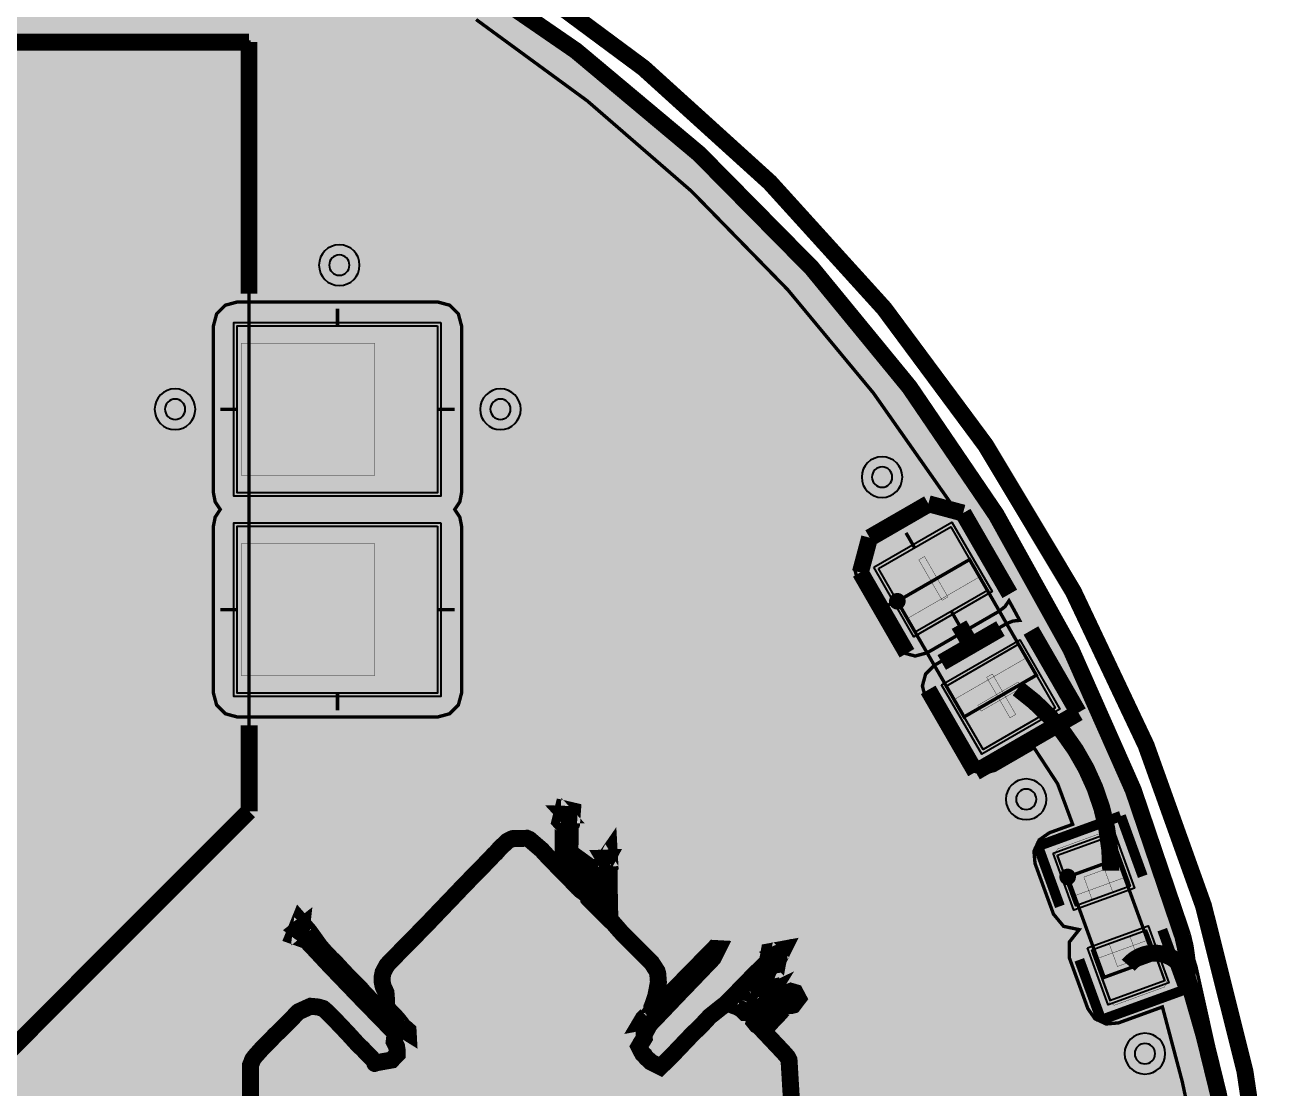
# Model space of a CAD drawing. Header units: millimetres. Extents: x -36.6 to 45.6, y -33 to 33.7.
# Drawn here: x 7.23 to 26.13, y 4.95 to 20.87 of the extents above; entities that cross this region are included whole.
import ezdxf

# ---------------------------------------------------------------- set-up
doc = ezdxf.new("R2010")
doc.units = ezdxf.units.MM
doc.header["$MEASUREMENT"] = 0
for name, color, linetype, true_color in [('Board-Outline-Layer', 7, 'Continuous', 0xff00ff), ('Bottom-Layer', 7, 'Continuous', 0x0000ff), ('Component-Marking-Layer', 7, 'Continuous', 0x66ffcc), ('Component-Shape-Layer', 7, 'Continuous', 0x00cccc), ('Document-Layer', 7, 'Continuous', 0xffffff), ('Hole-Layer', 7, 'Continuous', 0x222222), ('Multi-Layer', 7, 'Continuous', 0xc0c0c0), ('Pin-Soldering-Layer', 7, 'Continuous', 0xcc9999), ('Top-Layer', 7, 'Continuous', 0xff0000), ('Top-Paste-Mask-Layer', 7, 'Continuous', 0x808080), ('Top-Silkscreen-Layer', 7, 'Continuous', 0xffcc00), ('Top-Solder-Mask-Layer', 7, 'Continuous', 0x800080)]:
    doc.layers.add(name, color=color, linetype=linetype, true_color=true_color)

msp = doc.modelspace()

# ---------------------------------------------------------------- hatches: boundary and pattern name
at = {"layer": 'Bottom-Layer'}
msp.add_hatch(color=256, dxfattribs=at).paths.add_polyline_path([(-25.642, 0.127), (-25.544, 2.362), (-25.252, 4.58), (-24.768, 6.764), (-24.096, 8.897), (-23.239, 10.964), (-22.207, 12.948), (-21.005, 14.835), (-19.643, 16.609), (-18.132, 18.259), (-16.482, 19.77), (-14.708, 21.132), (-12.821, 22.334), (-10.837, 23.366), (-8.77, 24.223), (-6.637, 24.895), (-4.453, 25.379), (-2.235, 25.671), (0, 25.769), (2.235, 25.671), (4.453, 25.379), (6.637, 24.895), (8.77, 24.223), (10.837, 23.366), (12.821, 22.334), (14.708, 21.132), (16.482, 19.77), (18.132, 18.259), (19.643, 16.609), (21.005, 14.835), (22.207, 12.948), (23.239, 10.964), (24.096, 8.897), (24.768, 6.764), (25.252, 4.58), (25.544, 2.362), (25.642, 0.127), (25.544, -2.108), (25.252, -4.326), (24.768, -6.51), (24.096, -8.643), (23.239, -10.71), (22.207, -12.694), (21.005, -14.581), (19.643, -16.355), (18.132, -18.005), (16.482, -19.516), (14.708, -20.878), (12.821, -22.08), (10.837, -23.112), (8.77, -23.969), (6.637, -24.641), (4.453, -25.125), (2.235, -25.417), (0, -25.515), (-2.235, -25.417), (-4.453, -25.125), (-6.637, -24.641), (-8.77, -23.969), (-10.837, -23.112), (-12.821, -22.08), (-14.708, -20.878), (-16.482, -19.516), (-18.132, -18.005), (-19.643, -16.355), (-21.005, -14.581), (-22.207, -12.694), (-23.239, -10.71), (-24.096, -8.643), (-24.768, -6.51), (-25.252, -4.326), (-25.544, -2.108)])
at = {"layer": 'Component-Marking-Layer'}
for points in [[(20.235, 12.237, 1), (20.355, 12.237, 1)], [(20.235, 12.237, 1), (20.355, 12.237, 1)], [(22.786, 8.108, 1), (22.905, 8.108, 1)], [(22.786, 8.108, 1), (22.905, 8.108, 1)], [(12.408, 5.312, 1), (12.528, 5.312, 1)], [(12.408, 5.312, 1), (12.528, 5.312, 1)]]:
    msp.add_hatch(color=256, dxfattribs=at).paths.add_polyline_path(points)
at = {"layer": 'Document-Layer'}
for points in [[(20.616, 12.858), (20.702, 12.908), (21.052, 12.302), (20.966, 12.252)], [(20.616, 12.858), (20.702, 12.908), (21.052, 12.302), (20.966, 12.252)], [(21.632, 11.098), (21.718, 11.148), (22.068, 10.542), (21.982, 10.492)], [(21.632, 11.098), (21.718, 11.148), (22.068, 10.542), (21.982, 10.492)], [(21.55, 10.592), (21.5, 10.678), (22.106, 11.028), (22.156, 10.942)], [(21.55, 10.592), (21.5, 10.678), (22.106, 11.028), (22.156, 10.942)]]:
    msp.add_hatch(color=256, dxfattribs=at).paths.add_polyline_path(points)
at = {"layer": 'Pin-Soldering-Layer'}
for points in [[(10.468, 16.097), (12.468, 16.097), (12.468, 14.127), (10.468, 14.127)], [(10.468, 16.097), (12.468, 16.097), (12.468, 14.127), (10.468, 14.127)], [(10.468, 13.097), (12.468, 13.097), (12.468, 11.127), (10.468, 11.127)], [(10.468, 13.097), (12.468, 13.097), (12.468, 11.127), (10.468, 11.127)], [(21.377, 12.863), (21.527, 12.603), (20.445, 11.978), (20.295, 12.238)], [(21.377, 12.863), (21.527, 12.603), (20.445, 11.978), (20.295, 12.238)], [(22.227, 11.39), (22.377, 11.13), (21.295, 10.505), (21.145, 10.765)], [(22.227, 11.39), (22.377, 11.13), (21.295, 10.505), (21.145, 10.765)], [(22.846, 8.108), (23.597, 8.382), (23.7, 8.1), (22.948, 7.826)], [(22.846, 8.108), (23.597, 8.382), (23.7, 8.1), (22.948, 7.826)], [(23.393, 6.604), (24.145, 6.878), (24.042, 7.16), (23.29, 6.886)], [(23.393, 6.604), (24.145, 6.878), (24.042, 7.16), (23.29, 6.886)]]:
    msp.add_hatch(color=256, dxfattribs=at).paths.add_polyline_path(points)
at = {"layer": 'Top-Layer'}
for points in [[(2.839, -25.357), (0.948, -25.497), (-0.948, -25.497), (-2.839, -25.357), (-2.695, -25.225), (-2.642, -25.037), (-2.642, -24.337), (-2.69, -24.158), (-2.821, -24.027), (-3, -23.979), (-4.2, -23.979), (-4.379, -24.027), (-4.51, -24.158), (-4.558, -24.337), (-4.558, -25.037), (-4.556, -25.073), (-4.551, -25.108), (-6.679, -24.63), (-8.758, -23.973), (-10.775, -23.141), (-12.713, -22.142), (-14.559, -20.981), (-16.3, -19.667), (-17.923, -18.21), (-17.82, -18.206), (-17.718, -18.195), (-17.642, -18.285), (-17.49, -18.391), (-17.305, -18.407), (-17.137, -18.329), (-16.475, -17.774), (-16.369, -17.622), (-16.353, -17.437), (-16.431, -17.269), (-16.95, -16.651), (-17.155, -16.53), (-17.391, -16.565), (-17.316, -16.338), (-17.4, -16.115), (-17.918, -15.497), (-18.07, -15.391), (-18.255, -15.375), (-18.423, -15.453), (-18.434, -15.463), (-18.822, -15.111), (-19.127, -14.687), (-19.337, -14.208), (-19.071, -14.054), (-18.94, -13.923), (-18.892, -13.744), (-18.94, -13.565), (-19.49, -12.612), (-19.621, -12.481), (-19.8, -12.433), (-19.979, -12.481), (-21.061, -13.106), (-21.149, -13.177), (-21.21, -13.272), (-21.307, -13.118), (-21.402, -12.963), (-21.282, -12.961), (-21.169, -12.919), (-20.087, -12.294), (-19.956, -12.163), (-19.908, -11.984), (-19.956, -11.805), (-20.506, -10.852), (-20.637, -10.721), (-20.816, -10.673), (-20.995, -10.721), (-22.077, -11.346), (-22.164, -11.417), (-22.225, -11.51), (-23.179, -9.472), (-23.946, -7.357), (-24.52, -5.182), (-24.897, -2.964), (-25.074, -0.721), (-25.049, 1.529), (-24.822, 3.768), (-24.396, 5.977), (-24.323, 6.167), (-24.204, 6.332), (-24.185, 6.332), (-24.165, 6.333), (-23.734, 6.176), (-23.549, 6.16), (-23.381, 6.238), (-23.275, 6.39), (-22.999, 7.148), (-22.997, 7.386), (-23.145, 7.573), (-22.912, 7.622), (-22.76, 7.806), (-22.484, 8.564), (-22.468, 8.748), (-22.546, 8.916), (-22.698, 9.023), (-22.72, 9.031), (-22.484, 9.633), (-22.163, 10.194), (-21.757, 9.959), (-21.578, 9.911), (-21.399, 9.959), (-21.268, 10.09), (-20.718, 11.043), (-20.67, 11.222), (-20.718, 11.401), (-20.849, 11.532), (-21.931, 12.157), (-21.934, 12.159), (-21.937, 12.161), (-21.925, 12.183), (-21.913, 12.205), (-21.873, 12.277), (-21.833, 12.35), (-21.828, 12.347), (-21.823, 12.344), (-20.741, 11.719), (-20.562, 11.671), (-20.383, 11.719), (-20.252, 11.85), (-19.702, 12.803), (-19.654, 12.982), (-19.702, 13.161), (-19.833, 13.292), (-20.89, 13.903), (-19.572, 15.724), (-18.095, 17.421), (-16.472, 18.978), (-14.716, 20.383), (-12.841, 21.625), (-10.862, 22.694), (-8.795, 23.581), (-6.657, 24.279), (-4.465, 24.783), (-2.237, 25.088), (0.01, 25.192), (2.257, 25.094), (4.486, 24.796), (6.5, 24.346), (8.471, 23.733), (10.384, 22.959), (12.227, 22.029), (13.987, 20.951), (15.652, 19.732), (17.211, 18.38), (18.654, 16.903), (19.937, 15.356), (21.092, 13.711), (21.001, 13.698), (20.915, 13.663), (19.833, 13.038), (19.702, 12.907), (19.654, 12.728), (19.702, 12.549), (20.252, 11.596), (20.383, 11.465), (20.562, 11.417), (20.741, 11.465), (21.823, 12.09), (21.907, 12.157), (21.967, 12.245), (22.048, 12.098), (22.127, 11.951), (22.026, 11.941), (21.931, 11.903), (20.849, 11.278), (20.718, 11.147), (20.67, 10.968), (20.718, 10.789), (21.268, 9.836), (21.399, 9.705), (21.578, 9.657), (21.757, 9.705), (22.342, 10.043), (22.696, 9.502), (22.921, 8.896), (22.571, 8.769), (22.419, 8.662), (22.341, 8.494), (22.357, 8.31), (22.633, 7.552), (22.785, 7.368), (23.018, 7.319), (22.87, 7.132), (22.872, 6.894), (23.148, 6.136), (23.254, 5.984), (23.422, 5.906), (23.607, 5.922), (24.265, 6.161), (24.563, 5.038), (24.802, 3.901), (25.011, 2.094), (25.087, 0.276), (25.032, -1.542), (24.846, -3.352), (24.528, -5.143), (24.082, -6.906), (23.719, -7.937), (23.305, -8.949), (22.725, -10.23), (22.113, -11.497), (22.096, -11.484), (22.077, -11.473), (20.995, -10.848), (20.816, -10.8), (20.637, -10.848), (20.506, -10.979), (19.956, -11.932), (19.908, -12.111), (19.956, -12.29), (20.087, -12.421), (21.169, -13.046), (21.227, -13.073), (21.288, -13.089), (21.224, -13.203), (21.159, -13.316), (21.114, -13.27), (21.061, -13.233), (19.979, -12.608), (19.8, -12.56), (19.621, -12.608), (19.489, -12.739), (18.939, -13.692), (18.892, -13.871), (18.939, -14.05), (19.071, -14.181), (19.446, -14.397), (19.224, -14.752), (18.979, -15.092), (18.804, -14.945), (18.636, -14.867), (18.451, -14.883), (18.299, -14.989), (17.781, -15.607), (17.697, -15.83), (17.772, -16.057), (17.536, -16.022), (17.331, -16.143), (16.894, -16.664), (14.173, -17.292), (11.425, -17.79), (8.656, -18.158), (5.873, -18.394), (3.083, -18.498), (3.027, -18.379), (2.932, -18.288), (3.051, -18.159), (3.094, -17.988), (3.094, -17.188), (3.046, -17.009), (2.915, -16.878), (2.736, -16.83), (1.836, -16.83), (1.657, -16.878), (1.526, -17.009), (1.478, -17.188), (1.478, -17.988), (1.521, -18.159), (1.64, -18.288), (1.521, -18.417), (1.478, -18.588), (1.478, -19.388), (1.559, -19.615), (1.765, -19.739), (1.765, -20.218), (1.638, -20.349), (1.592, -20.525), (1.592, -22.049), (1.64, -22.228), (1.771, -22.359), (1.95, -22.407), (2.55, -22.407), (2.596, -22.404), (2.642, -22.395), (2.642, -22.737), (2.69, -22.916), (2.821, -23.047), (3, -23.095), (4.2, -23.095), (4.379, -23.047), (4.51, -22.916), (4.558, -22.737), (4.558, -22.037), (4.51, -21.858), (4.379, -21.727), (4.2, -21.679), (3, -21.679), (2.954, -21.682), (2.908, -21.691), (2.908, -20.525), (2.862, -20.349), (2.736, -20.219), (2.736, -19.746), (2.959, -19.668), (3.085, -19.468), (5.944, -19.361), (8.794, -19.119), (11.63, -18.74), (14.444, -18.226), (17.23, -17.579), (17.518, -17.821), (17.686, -17.899), (17.871, -17.883), (18.023, -17.777), (18.36, -17.375), (18.625, -17.308), (18.884, -17.22), (17.415, -18.694), (15.832, -20.044), (14.144, -21.261), (12.363, -22.338), (10.501, -23.266), (8.57, -24.04), (6.582, -24.656), (4.551, -25.108), (4.556, -25.073), (4.558, -25.037), (4.558, -24.337), (4.51, -24.158), (4.379, -24.027), (4.2, -23.979), (3, -23.979), (2.821, -24.027), (2.69, -24.158), (2.642, -24.337), (2.642, -25.037), (2.695, -25.225)], [(13.769, 13.862), (13.769, 16.362), (13.721, 16.541), (13.59, 16.672), (13.411, 16.72), (10.411, 16.72), (10.232, 16.672), (10.101, 16.541), (10.053, 16.362), (10.053, 13.862), (10.079, 13.727), (10.155, 13.612), (10.079, 13.497), (10.053, 13.362), (10.053, 10.862), (10.101, 10.683), (10.232, 10.552), (10.411, 10.504), (13.411, 10.504), (13.59, 10.552), (13.721, 10.683), (13.769, 10.862), (13.769, 13.362), (13.743, 13.497), (13.667, 13.612), (13.743, 13.727)], [(13.411, 16.362), (13.411, 13.862), (10.411, 13.862), (10.411, 16.362)], [(13.411, 13.362), (13.411, 10.862), (10.411, 10.862), (10.411, 13.362)], [(20.012, 12.728), (21.094, 13.353), (21.644, 12.4), (20.562, 11.775)], [(21.028, 10.968), (22.11, 11.593), (22.66, 10.64), (21.578, 10.015)], [(22.694, 8.432), (23.505, 8.728), (23.781, 7.97), (22.969, 7.674)], [(23.209, 7.016), (24.021, 7.312), (24.297, 6.554), (23.485, 6.258)]]:
    msp.add_hatch(color=256, dxfattribs=at).paths.add_polyline_path(points)
at = {"layer": 'Top-Paste-Mask-Layer'}
for points in [[(20.012, 12.728), (21.094, 13.353), (21.644, 12.4), (20.562, 11.775)], [(21.028, 10.968), (22.11, 11.593), (22.66, 10.64), (21.578, 10.015)], [(22.663, 8.462), (22.937, 7.71), (23.001, 7.68), (23.215, 7.758), (23.089, 8.106), (23.399, 8.219), (23.526, 7.871), (23.753, 7.954), (23.783, 8.018), (23.509, 8.77), (23.445, 8.8), (22.693, 8.526)], [(22.663, 8.462), (22.937, 7.71), (23.001, 7.68), (23.215, 7.758), (23.089, 8.106), (23.399, 8.219), (23.526, 7.871), (23.753, 7.954), (23.783, 8.018), (23.509, 8.77), (23.445, 8.8), (22.693, 8.526)], [(24.327, 6.524), (24.053, 7.276), (23.989, 7.306), (23.775, 7.228), (23.901, 6.88), (23.591, 6.767), (23.465, 7.115), (23.237, 7.032), (23.207, 6.968), (23.481, 6.216), (23.545, 6.186), (24.297, 6.46)], [(24.327, 6.524), (24.053, 7.276), (23.989, 7.306), (23.775, 7.228), (23.901, 6.88), (23.591, 6.767), (23.465, 7.115), (23.237, 7.032), (23.207, 6.968), (23.481, 6.216), (23.545, 6.186), (24.297, 6.46)]]:
    msp.add_hatch(color=256, dxfattribs=at).paths.add_polyline_path(points)
at = {"layer": 'Top-Silkscreen-Layer'}
for points in [[(15.29, 9.131), (15.243, 8.94), (15.277, 8.903), (15.29, 8.894), (15.29, 8.178), (15.085, 8.387), (15.028, 8.448), (14.969, 8.513), (14.785, 8.671), (14.747, 8.687), (14.534, 8.682), (14.498, 8.667), (14.472, 8.654), (14.45, 8.64), (14.334, 8.528), (14.302, 8.49), (14.287, 8.473), (14.249, 8.437), (14.192, 8.377), (14.139, 8.322), (14.1, 8.281), (13.93, 8.108), (13.776, 7.95), (13.675, 7.843), (13.384, 7.54), (13.272, 7.422), (13.232, 7.381), (12.881, 7.023), (12.699, 6.84), (12.653, 6.787), (12.647, 6.778), (12.594, 6.68), (12.58, 6.609), (12.58, 6.537), (12.595, 6.467), (12.637, 6.377), (12.645, 6.273), (12.643, 6.192), (12.66, 6.146), (12.702, 6.091), (12.738, 6.057), (12.779, 6.015), (12.813, 5.977), (12.863, 5.914), (12.898, 5.868), (12.921, 5.848), (12.945, 5.83), (12.968, 5.809), (12.97, 5.772), (12.954, 5.782), (12.948, 5.792), (12.928, 5.807), (12.886, 5.823), (12.774, 5.895), (12.613, 6.066), (12.562, 6.114), (12.499, 6.173), (12.483, 6.191), (12.311, 6.369), (12.299, 6.383), (12.266, 6.422), (12.216, 6.473), (12.023, 6.67), (12.011, 6.682), (11.926, 6.775), (11.878, 6.828), (11.84, 6.864), (11.828, 6.873), (11.735, 6.972), (11.723, 6.984), (11.65, 7.067), (11.486, 7.296), (11.346, 7.456), (11.253, 7.225), (11.381, 7.179), (11.419, 7.183), (11.456, 7.143), (11.521, 7.075), (11.658, 6.928), (11.778, 6.799), (11.909, 6.663), (12.106, 6.458), (12.21, 6.349), (12.769, 5.775), (12.77, 5.727), (12.76, 5.642), (12.777, 5.608), (12.796, 5.567), (12.807, 5.498), (12.807, 5.453), (12.723, 5.366), (12.488, 5.324), (12.403, 5.412), (12.276, 5.544), (12.236, 5.58), (12.227, 5.588), (12.069, 5.762), (11.832, 6.011), (11.727, 6.112), (11.697, 6.137), (11.622, 6.16), (11.508, 6.171), (11.329, 6.09), (11.301, 6.066), (11.237, 5.995), (11.227, 5.984), (10.97, 5.731), (10.775, 5.532), (10.678, 5.423), (10.645, 5.38), (10.637, 5.364), (10.622, 5.322), (10.608, 5.289), (10.608, 4.84), (10.608, 4.391), (10.624, 4.376), (10.663, 4.355), (10.699, 4.331), (11.197, 4.298), (12.435, 4.315), (12.646, 4.322), (13.036, 4.318), (13.379, 4.308), (14.024, 4.314), (14.219, 4.314), (14.284, 4.31), (14.446, 4.318), (14.629, 4.324), (14.773, 4.317), (15.12, 4.319), (15.506, 4.317), (15.699, 4.315), (16.193, 4.32), (16.615, 4.311), (17.051, 4.302), (17.604, 4.294), (18.095, 4.287), (18.428, 4.29), (18.567, 4.296), (18.635, 4.336), (18.648, 4.348), (18.685, 4.373), (18.707, 4.398), (18.705, 4.833), (18.673, 5.367), (18.661, 5.391), (18.651, 5.409), (18.617, 5.45), (18.56, 5.512), (18.288, 5.8), (18.356, 5.876), (18.425, 5.953), (18.47, 5.998), (18.487, 6.015), (18.572, 6.111), (18.646, 6.189), (18.669, 6.182), (18.706, 6.182), (18.735, 6.189), (18.811, 6.289), (18.765, 6.376), (18.701, 6.395), (18.633, 6.367), (18.595, 6.278), (18.579, 6.239), (18.538, 6.202), (18.5, 6.173), (18.362, 6.038), (18.255, 5.927), (18.222, 5.887), (18.206, 5.881), (18.189, 5.89), (18.152, 5.936), (18.194, 6.096), (18.314, 6.22), (18.374, 6.244), (18.42, 6.253), (18.447, 6.274), (18.485, 6.366), (18.448, 6.456), (18.277, 6.413), (18.266, 6.383), (18.266, 6.366), (18.204, 6.229), (18.177, 6.202), (18.125, 6.145), (18.063, 6.078), (18.009, 6.077), (17.96, 6.125), (17.917, 6.152), (17.885, 6.167), (17.854, 6.176), (17.836, 6.183), (17.845, 6.189), (17.869, 6.203), (17.898, 6.21), (17.932, 6.22), (17.934, 6.248), (17.94, 6.272), (17.954, 6.292), (17.961, 6.299), (17.982, 6.311), (17.991, 6.297), (18, 6.272), (18.02, 6.29), (18.048, 6.332), (18.068, 6.355), (18.049, 6.352), (18.049, 6.391), (18.081, 6.399), (18.105, 6.393), (18.127, 6.41), (18.147, 6.468), (18.149, 6.491), (18.163, 6.511), (18.173, 6.518), (18.2, 6.549), (18.237, 6.597), (18.293, 6.649), (18.353, 6.674), (18.357, 6.684), (18.363, 6.707), (18.373, 6.718), (18.399, 6.752), (18.425, 6.785), (18.475, 6.792), (18.59, 7.026), (18.376, 6.987), (18.362, 6.906), (18.366, 6.857), (18.342, 6.831), (18.131, 6.623), (17.729, 6.21), (17.653, 6.152), (17.49, 6.022), (17.428, 5.957), (17.363, 5.885), (17.351, 5.875), (17.207, 5.734), (17.168, 5.693), (16.93, 5.443), (16.748, 5.264), (16.602, 5.337), (16.529, 5.407), (16.514, 5.427), (16.509, 5.437), (16.481, 5.459), (16.426, 5.566), (16.439, 5.588), (16.454, 5.615), (16.489, 5.667), (16.506, 5.695), (16.504, 5.749), (16.583, 5.896), (16.626, 5.941), (16.651, 5.967), (16.699, 6.017), (16.847, 6.172), (17.004, 6.337), (17.255, 6.598), (17.414, 6.764), (17.534, 6.889), (17.607, 7.034), (17.553, 7.037), (17.134, 6.609), (16.68, 6.149), (16.656, 6.131), (16.632, 6.142), (16.624, 6.169), (16.637, 6.201), (16.678, 6.326), (16.717, 6.532), (16.707, 6.659), (16.697, 6.696), (16.618, 6.818), (16.458, 6.98), (16.15, 7.29), (16.121, 7.324), (16.052, 7.403), (15.992, 7.47), (15.988, 7.567), (15.98, 7.963), (15.977, 8.261), (15.991, 8.274), (15.98, 8.477), (15.846, 8.283), (15.871, 8.255), (15.876, 8.025), (15.871, 7.581), (15.772, 7.678), (15.676, 7.778), (15.676, 8.007), (15.687, 8.263), (15.578, 8.342), (15.566, 8.106), (15.575, 7.93), (15.565, 7.901), (15.548, 7.913), (15.505, 7.955), (15.429, 8.034), (15.392, 8.081), (15.393, 8.487), (15.394, 8.893), (15.416, 8.913), (15.43, 9.098)], [(15.378, 9.044), (15.375, 8.983), (15.317, 9.046)], [(15.957, 8.392), (15.929, 8.339), (15.899, 8.39)], [(11.375, 7.369), (11.364, 7.271), (11.305, 7.314)], [(18.531, 6.975), (18.514, 6.882), (18.451, 6.942)], [(18.412, 6.391), (18.381, 6.341), (18.354, 6.363)], [(16.632, 6.107), (16.615, 6.094), (16.599, 6.082), (16.576, 6.05), (16.553, 6.018), (16.541, 6.01), (16.524, 5.987), (16.503, 5.955), (16.473, 5.935), (16.457, 5.932), (16.486, 5.981), (16.535, 6.031), (16.626, 6.114)]]:
    msp.add_hatch(color=256, dxfattribs=at).paths.add_polyline_path(points)
at = {"layer": 'Top-Solder-Mask-Layer'}
for points in [[(13.461, 16.412), (13.461, 13.812), (10.361, 13.812), (10.361, 16.412)], [(19.942, 12.746), (21.113, 13.422), (21.714, 12.381), (20.543, 11.706)], [(13.461, 13.412), (13.461, 10.812), (10.361, 10.812), (10.361, 13.412)], [(20.958, 10.986), (22.129, 11.662), (22.73, 10.622), (21.559, 9.946)], [(22.628, 8.462), (23.536, 8.793), (23.846, 7.939), (22.939, 7.609)], [(23.144, 7.047), (24.051, 7.377), (24.362, 6.524), (23.454, 6.193)]]:
    msp.add_hatch(color=256, dxfattribs=at).paths.add_polyline_path(points)

# ---------------------------------------------------------------- linework, layer by layer
at = {"layer": 'Board-Outline-Layer', "const_width": 0.254}
msp.add_lwpolyline([(-26, 0.127, 1), (26, 0.127, 1)], format="xyb", close=True, dxfattribs=at)
at = {"layer": 'Bottom-Layer', "const_width": 0.0508}
msp.add_lwpolyline([(14.708, 21.132), (16.482, 19.77), (18.132, 18.259), (19.643, 16.609), (21.005, 14.835), (22.207, 12.948), (23.239, 10.964), (24.096, 8.897), (24.768, 6.764), (25.252, 4.58), (25.544, 2.362), (25.642, 0.127), (25.544, -2.108), (25.252, -4.326), (24.768, -6.51)], dxfattribs=at)
at = {"layer": 'Component-Marking-Layer', "const_width": 0.129}
for points in [[(20.235, 12.237, 1), (20.355, 12.237), (20.355, 12.237, 1), (20.235, 12.237)], [(20.235, 12.237, 1), (20.355, 12.237), (20.355, 12.237, 1), (20.235, 12.237)], [(22.786, 8.108, 1), (22.905, 8.108), (22.905, 8.108, 1), (22.786, 8.108)], [(22.786, 8.108, 1), (22.905, 8.108), (22.905, 8.108, 1), (22.786, 8.108)]]:
    msp.add_lwpolyline(points, format="xyb", dxfattribs=at)
msp.add_lwpolyline([(12.408, 5.312, 1), (12.528, 5.312, 1)], format="xyb", close=True, dxfattribs=at)
msp.add_lwpolyline([(12.408, 5.312, 1), (12.528, 5.312, 1)], format="xyb", close=True, dxfattribs=at)
at = {"layer": 'Component-Shape-Layer', "const_width": 0.0508}
for points in [[(-10.764, 9.112), (-10.764, 20.612), (10.586, 20.612), (10.586, 9.112), (6.911, 5.312), (-7.089, 5.312)], [(-10.764, 9.112), (-10.764, 20.612), (10.586, 20.612), (10.586, 9.112), (6.911, 5.312), (-7.089, 5.312)], [(20.295, 12.237), (21.377, 12.862), (22.377, 11.13), (21.295, 10.505)], [(20.295, 12.237), (21.377, 12.862), (22.377, 11.13), (21.295, 10.505)], [(22.846, 8.108), (23.597, 8.382), (24.145, 6.878), (23.393, 6.604)], [(22.846, 8.108), (23.597, 8.382), (24.145, 6.878), (23.393, 6.604)]]:
    msp.add_lwpolyline(points, close=True, dxfattribs=at)
at = {"layer": 'Document-Layer', "const_width": 0.00508}
for points in [[(20.616, 12.858), (20.702, 12.908), (21.052, 12.302), (20.966, 12.252)], [(20.616, 12.858), (20.702, 12.908), (21.052, 12.302), (20.966, 12.252)], [(21.632, 11.098), (21.718, 11.148), (22.068, 10.542), (21.982, 10.492)], [(21.632, 11.098), (21.718, 11.148), (22.068, 10.542), (21.982, 10.492)], [(21.55, 10.592), (21.5, 10.678), (22.106, 11.028), (22.156, 10.942)], [(21.55, 10.592), (21.5, 10.678), (22.106, 11.028), (22.156, 10.942)]]:
    msp.add_lwpolyline(points, close=True, dxfattribs=at)
at = {"layer": 'Hole-Layer'}
for points in [[(11.786, 17.272, 1), (12.091, 17.272), (12.091, 17.272, 1), (11.786, 17.272)], [(9.326, 15.113, 1), (9.631, 15.113), (9.631, 15.113, 1), (9.326, 15.113)], [(14.199, 15.113, 1), (14.504, 15.113), (14.504, 15.113, 1), (14.199, 15.113)]]:
    msp.add_lwpolyline(points, format="xyb", dxfattribs=at)
for points in [[(19.914, 14.097, 1), (20.219, 14.097, 1)], [(22.073, 9.271, 1), (22.378, 9.271, 1)], [(23.851, 5.461, 1), (24.156, 5.461, 1)]]:
    msp.add_lwpolyline(points, format="xyb", close=True, dxfattribs=at)
at = {"layer": 'Multi-Layer'}
for points in [[(11.633, 17.272, 1), (12.243, 17.272), (12.243, 17.272, 1), (11.633, 17.272)], [(9.173, 15.113, 1), (9.783, 15.113), (9.783, 15.113, 1), (9.173, 15.113)], [(14.046, 15.113, 1), (14.656, 15.113), (14.656, 15.113, 1), (14.046, 15.113)], [(19.761, 14.097, 1), (20.371, 14.097), (20.371, 14.097, 1), (19.761, 14.097)], [(21.92, 9.271, 1), (22.53, 9.271), (22.53, 9.271, 1), (21.92, 9.271)], [(23.698, 5.461, 1), (24.308, 5.461), (24.308, 5.461, 1), (23.698, 5.461)]]:
    msp.add_lwpolyline(points, format="xyb", dxfattribs=at)
at = {"layer": 'Pin-Soldering-Layer', "const_width": 0.00508}
for points in [[(10.468, 16.097), (12.468, 16.097), (12.468, 14.127), (10.468, 14.127)], [(10.468, 16.097), (12.468, 16.097), (12.468, 14.127), (10.468, 14.127)], [(10.468, 13.097), (12.468, 13.097), (12.468, 11.127), (10.468, 11.127)], [(10.468, 13.097), (12.468, 13.097), (12.468, 11.127), (10.468, 11.127)], [(21.377, 12.863), (21.527, 12.603), (20.445, 11.978), (20.295, 12.238)], [(21.377, 12.863), (21.527, 12.603), (20.445, 11.978), (20.295, 12.238)], [(22.227, 11.39), (22.377, 11.13), (21.295, 10.505), (21.145, 10.765)], [(22.227, 11.39), (22.377, 11.13), (21.295, 10.505), (21.145, 10.765)], [(22.846, 8.108), (23.597, 8.382), (23.7, 8.1), (22.948, 7.826)], [(22.846, 8.108), (23.597, 8.382), (23.7, 8.1), (22.948, 7.826)], [(23.393, 6.604), (24.145, 6.878), (24.042, 7.16), (23.29, 6.886)], [(23.393, 6.604), (24.145, 6.878), (24.042, 7.16), (23.29, 6.886)]]:
    msp.add_lwpolyline(points, close=True, dxfattribs=at)
at = {"layer": 'Top-Layer', "const_width": 0.254}
for points in [[(19.014, 17.228, 0.167), (4.572, 25.273)], [(24.569, 7.223, 0.113), (19.014, 17.228)], [(23.491, 8.201, 0.24), (22.098, 10.931)], [(24.638, 6.725, 0.069), (24.569, 7.223)], [(24.638, 6.604, 0.592), (23.753, 6.785)], [(25.281, 3.981, 0.03), (24.638, 6.604)]]:
    msp.add_lwpolyline(points, format="xyb", dxfattribs=at)
at = {"layer": 'Top-Layer'}
for points, const_width in [([(13.987, 20.951), (15.652, 19.732), (17.211, 18.38), (18.654, 16.903), (19.937, 15.356), (21.092, 13.711), (21.001, 13.698), (20.915, 13.663), (19.833, 13.038), (19.702, 12.907), (19.654, 12.728), (19.702, 12.549), (20.252, 11.596), (20.383, 11.465), (20.562, 11.417), (20.741, 11.465), (21.823, 12.09), (21.907, 12.157), (21.967, 12.245), (22.048, 12.098), (22.127, 11.951), (22.026, 11.941), (21.931, 11.903), (20.849, 11.278), (20.718, 11.147), (20.67, 10.968), (20.718, 10.789), (21.268, 9.836), (21.399, 9.705), (21.578, 9.657), (21.757, 9.705), (22.342, 10.043), (22.696, 9.502), (22.921, 8.896), (22.571, 8.769), (22.419, 8.662), (22.341, 8.494), (22.357, 8.31), (22.633, 7.552), (22.785, 7.368), (23.018, 7.319), (22.87, 7.132), (22.872, 6.894), (23.148, 6.136), (23.254, 5.984), (23.422, 5.906), (23.607, 5.922), (24.265, 6.161), (24.563, 5.038), (24.802, 3.901)], 0.0508), ([(11.911, 16.359), (11.911, 16.619)], 0.0508), ([(10.414, 15.112), (10.154, 15.112)], 0.0508), ([(13.408, 15.112), (13.668, 15.112)], 0.0508), ([(20.554, 13.038), (20.425, 13.262)], 0.0508), ([(10.414, 12.112), (10.154, 12.112)], 0.0508), ([(13.408, 12.112), (13.668, 12.112)], 0.0508), ([(20.289, 12.253), (20.064, 12.123)], 0.0508), ([(21.102, 12.09), (21.231, 11.865)], 0.0508), ([(11.911, 10.865), (11.911, 10.605)], 0.0508), ([(24.638, 6.604), (24.638, 6.725)], 0.254)]:
    msp.add_lwpolyline(points, dxfattribs=dict(at, const_width=const_width))
at = {"layer": 'Top-Layer', "const_width": 0.0508}
msp.add_lwpolyline([(13.769, 13.862), (13.769, 16.362), (13.721, 16.541), (13.59, 16.672), (13.411, 16.72), (10.411, 16.72), (10.232, 16.672), (10.101, 16.541), (10.053, 16.362), (10.053, 13.862), (10.079, 13.727), (10.155, 13.612), (10.079, 13.497), (10.053, 13.362), (10.053, 10.862), (10.101, 10.683), (10.232, 10.552), (10.411, 10.504), (13.411, 10.504), (13.59, 10.552), (13.721, 10.683), (13.769, 10.862), (13.769, 13.362), (13.743, 13.497), (13.667, 13.612), (13.743, 13.727)], close=True, dxfattribs=at)
at = {"layer": 'Top-Layer'}
for points in [[(13.411, 16.362), (13.411, 13.862), (10.411, 13.862), (10.411, 16.362)], [(13.411, 13.362), (13.411, 10.862), (10.411, 10.862), (10.411, 13.362)], [(20.012, 12.728), (21.094, 13.353), (21.644, 12.4), (20.562, 11.775)], [(21.028, 10.968), (22.11, 11.593), (22.66, 10.64), (21.578, 10.015)], [(22.694, 8.432), (23.505, 8.728), (23.781, 7.97), (22.969, 7.674)], [(23.209, 7.016), (24.021, 7.312), (24.297, 6.554), (23.485, 6.258)]]:
    msp.add_lwpolyline(points, close=True, dxfattribs=at)
at = {"layer": 'Top-Paste-Mask-Layer'}
for points in [[(20.012, 12.728), (21.094, 13.353), (21.644, 12.4), (20.562, 11.775)], [(21.028, 10.968), (22.11, 11.593), (22.66, 10.64), (21.578, 10.015)]]:
    msp.add_lwpolyline(points, close=True, dxfattribs=at)
at = {"layer": 'Top-Paste-Mask-Layer', "const_width": 0.00508}
for points in [[(22.663, 8.462), (22.937, 7.71), (23.001, 7.68), (23.215, 7.758), (23.089, 8.106), (23.399, 8.219), (23.526, 7.871), (23.753, 7.954), (23.783, 8.018), (23.509, 8.77), (23.445, 8.8), (22.693, 8.526)], [(22.663, 8.462), (22.937, 7.71), (23.001, 7.68), (23.215, 7.758), (23.089, 8.106), (23.399, 8.219), (23.526, 7.871), (23.753, 7.954), (23.783, 8.018), (23.509, 8.77), (23.445, 8.8), (22.693, 8.526)], [(24.327, 6.524), (24.053, 7.276), (23.989, 7.306), (23.775, 7.228), (23.901, 6.88), (23.591, 6.767), (23.465, 7.115), (23.237, 7.032), (23.207, 6.968), (23.481, 6.216), (23.545, 6.186), (24.297, 6.46)], [(24.327, 6.524), (24.053, 7.276), (23.989, 7.306), (23.775, 7.228), (23.901, 6.88), (23.591, 6.767), (23.465, 7.115), (23.237, 7.032), (23.207, 6.968), (23.481, 6.216), (23.545, 6.186), (24.297, 6.46)]]:
    msp.add_lwpolyline(points, close=True, dxfattribs=at)
at = {"layer": 'Top-Silkscreen-Layer'}
for points, const_width in [([(-10.764, 20.612), (10.586, 20.612)], 0.254), ([(-10.764, 20.612), (10.586, 20.612)], 0.254), ([(10.586, 20.612), (10.586, 16.843)], 0.254), ([(10.586, 20.612), (10.586, 16.843)], 0.254), ([(19.88, 13.19), (20.76, 13.698)], 0.254), ([(19.88, 13.19), (20.76, 13.698)], 0.254), ([(20.76, 13.698), (21.28, 13.558)], 0.254), ([(20.76, 13.698), (21.28, 13.558)], 0.254), ([(21.979, 12.348), (21.28, 13.558)], 0.254), ([(21.979, 12.348), (21.28, 13.558)], 0.254), ([(19.741, 12.669), (19.88, 13.19)], 0.254), ([(19.741, 12.669), (19.88, 13.19)], 0.254), ([(20.439, 11.459), (19.741, 12.669)], 0.254), ([(20.439, 11.459), (19.741, 12.669)], 0.254), ([(20.96, 11.32), (21.839, 11.828)], 0.254), ([(20.96, 11.32), (21.839, 11.828)], 0.254), ([(21.4, 11.575), (21.219, 11.887)], 0.254), ([(21.4, 11.575), (21.219, 11.887)], 0.254), ([(22.296, 11.799), (23.006, 10.569)], 0.254), ([(22.296, 11.799), (23.006, 10.569)], 0.254), ([(21.467, 9.68), (20.757, 10.91)], 0.254), ([(21.467, 9.68), (20.757, 10.91)], 0.254), ([(23.006, 10.569), (21.467, 9.68)], 0.254), ([(23.006, 10.569), (21.467, 9.68)], 0.254), ([(10.587, 10.381), (10.587, 9.093)], 0.254), ([(10.587, 10.381), (10.587, 9.093)], 0.254), ([(18.707, 4.398), (18.705, 4.833), (18.673, 5.367), (18.661, 5.391), (18.651, 5.409), (18.617, 5.45), (18.56, 5.512), (18.288, 5.8), (18.356, 5.876), (18.425, 5.953), (18.47, 5.998), (18.487, 6.015), (18.572, 6.111), (18.646, 6.189), (18.669, 6.182), (18.706, 6.182), (18.735, 6.189), (18.811, 6.289), (18.765, 6.376), (18.701, 6.395), (18.633, 6.367), (18.595, 6.278), (18.579, 6.239), (18.538, 6.202), (18.5, 6.173), (18.362, 6.038), (18.255, 5.927), (18.222, 5.887), (18.206, 5.881), (18.189, 5.89), (18.152, 5.936), (18.194, 6.096), (18.314, 6.22), (18.374, 6.244), (18.42, 6.253), (18.447, 6.274), (18.485, 6.366), (18.448, 6.456), (18.277, 6.413), (18.266, 6.383), (18.266, 6.366), (18.204, 6.229), (18.177, 6.202), (18.125, 6.145), (18.063, 6.078), (18.009, 6.077), (17.96, 6.125), (17.917, 6.152), (17.885, 6.167), (17.854, 6.176), (17.836, 6.183), (17.845, 6.189), (17.869, 6.203), (17.898, 6.21), (17.932, 6.22), (17.934, 6.248), (17.94, 6.272), (17.954, 6.292), (17.961, 6.299), (17.982, 6.311), (17.991, 6.297), (18, 6.272), (18.02, 6.29), (18.048, 6.332), (18.068, 6.355), (18.049, 6.352), (18.049, 6.391), (18.081, 6.399), (18.105, 6.393), (18.127, 6.41), (18.147, 6.468), (18.149, 6.491), (18.163, 6.511), (18.173, 6.518), (18.2, 6.549), (18.237, 6.597), (18.293, 6.649), (18.353, 6.674), (18.357, 6.684), (18.363, 6.707), (18.373, 6.718), (18.399, 6.752), (18.425, 6.785), (18.475, 6.792), (18.59, 7.026), (18.376, 6.987), (18.362, 6.906), (18.366, 6.857), (18.342, 6.831), (18.131, 6.623), (17.729, 6.21), (17.653, 6.152), (17.49, 6.022), (17.428, 5.957), (17.363, 5.885), (17.351, 5.875), (17.207, 5.734), (17.168, 5.693), (16.93, 5.443), (16.748, 5.264), (16.602, 5.337), (16.529, 5.407), (16.514, 5.427), (16.509, 5.437), (16.481, 5.459), (16.426, 5.566), (16.439, 5.588), (16.454, 5.615), (16.489, 5.667), (16.506, 5.695), (16.504, 5.749), (16.583, 5.896), (16.626, 5.941), (16.651, 5.967), (16.699, 6.017), (16.847, 6.172), (17.004, 6.337), (17.255, 6.598), (17.414, 6.764), (17.534, 6.889), (17.607, 7.034), (17.553, 7.037), (17.134, 6.609), (16.68, 6.149), (16.656, 6.131), (16.632, 6.142), (16.624, 6.169), (16.637, 6.201), (16.678, 6.326), (16.717, 6.532), (16.707, 6.659), (16.697, 6.696), (16.618, 6.818), (16.458, 6.98), (16.15, 7.29), (16.121, 7.324), (16.052, 7.403), (15.992, 7.47), (15.988, 7.567), (15.98, 7.963), (15.977, 8.261), (15.991, 8.274), (15.98, 8.477), (15.846, 8.283), (15.871, 8.255), (15.876, 8.025), (15.871, 7.581), (15.772, 7.678), (15.676, 7.778), (15.676, 8.007), (15.687, 8.263), (15.578, 8.342), (15.566, 8.106), (15.575, 7.93), (15.565, 7.901), (15.548, 7.913), (15.505, 7.955), (15.429, 8.034), (15.392, 8.081), (15.393, 8.487), (15.394, 8.893), (15.416, 8.913), (15.43, 9.098), (15.29, 9.131), (15.243, 8.94), (15.277, 8.903), (15.29, 8.894), (15.29, 8.178), (15.085, 8.387), (15.028, 8.448), (14.969, 8.513), (14.785, 8.671), (14.747, 8.687), (14.534, 8.682), (14.498, 8.667), (14.472, 8.654), (14.45, 8.64), (14.334, 8.528), (14.302, 8.49), (14.287, 8.473), (14.249, 8.437), (14.192, 8.377), (14.139, 8.322), (14.1, 8.281), (13.93, 8.108), (13.776, 7.95), (13.675, 7.843), (13.384, 7.54), (13.272, 7.422), (13.232, 7.381), (12.881, 7.023), (12.699, 6.84), (12.653, 6.787), (12.647, 6.778), (12.594, 6.68), (12.58, 6.609), (12.58, 6.537), (12.595, 6.467), (12.637, 6.377), (12.645, 6.273), (12.643, 6.192), (12.66, 6.146), (12.702, 6.091), (12.738, 6.057), (12.779, 6.015), (12.813, 5.977), (12.863, 5.914), (12.898, 5.868), (12.921, 5.848), (12.945, 5.83), (12.968, 5.809), (12.97, 5.772), (12.954, 5.782), (12.948, 5.792), (12.928, 5.807), (12.886, 5.823), (12.774, 5.895), (12.613, 6.066), (12.562, 6.114), (12.499, 6.173), (12.483, 6.191), (12.311, 6.369), (12.299, 6.383), (12.266, 6.422), (12.216, 6.473), (12.023, 6.67), (12.011, 6.682), (11.926, 6.775), (11.878, 6.828), (11.84, 6.864), (11.828, 6.873), (11.735, 6.972), (11.723, 6.984), (11.65, 7.067), (11.486, 7.296), (11.346, 7.456), (11.253, 7.225), (11.381, 7.179), (11.419, 7.183), (11.456, 7.143), (11.521, 7.075), (11.658, 6.928), (11.778, 6.799), (11.909, 6.663), (12.106, 6.458), (12.21, 6.349), (12.769, 5.775), (12.77, 5.727), (12.76, 5.642), (12.777, 5.608), (12.796, 5.567), (12.807, 5.498), (12.807, 5.453), (12.723, 5.366), (12.488, 5.324), (12.403, 5.412), (12.276, 5.544), (12.236, 5.58), (12.227, 5.588), (12.069, 5.762), (11.832, 6.011), (11.727, 6.112), (11.697, 6.137), (11.622, 6.16), (11.508, 6.171), (11.329, 6.09), (11.301, 6.066), (11.237, 5.995), (11.227, 5.984), (10.97, 5.731), (10.775, 5.532), (10.678, 5.423), (10.645, 5.38), (10.637, 5.364), (10.622, 5.322), (10.608, 5.289), (10.608, 4.84), (10.608, 4.391)], 0.254), ([(10.587, 9.093), (6.807, 5.311)], 0.254), ([(10.587, 9.093), (6.807, 5.311)], 0.254), ([(22.401, 8.569), (23.642, 9.021)], 0.152), ([(22.401, 8.569), (23.642, 9.021)], 0.152), ([(23.642, 9.021), (23.97, 8.119)], 0.152), ([(23.642, 9.021), (23.97, 8.119)], 0.152), ([(22.729, 7.668), (22.401, 8.569)], 0.152), ([(22.729, 7.668), (22.401, 8.569)], 0.152), ([(24.59, 6.417), (24.262, 7.318)], 0.152), ([(24.59, 6.417), (24.262, 7.318)], 0.152), ([(23.02, 6.867), (23.348, 5.966)], 0.152), ([(23.02, 6.867), (23.348, 5.966)], 0.152), ([(23.348, 5.966), (24.59, 6.417)], 0.152), ([(23.348, 5.966), (24.59, 6.417)], 0.152)]:
    msp.add_lwpolyline(points, dxfattribs=dict(at, const_width=const_width))
at = {"layer": 'Top-Silkscreen-Layer', "const_width": 0.254}
for points in [[(15.378, 9.044), (15.375, 8.983), (15.317, 9.046)], [(15.957, 8.392), (15.929, 8.339), (15.899, 8.39)], [(11.375, 7.369), (11.364, 7.271), (11.305, 7.314)], [(18.531, 6.975), (18.514, 6.882), (18.451, 6.942)], [(18.412, 6.391), (18.381, 6.341), (18.354, 6.363)], [(16.632, 6.107), (16.615, 6.094), (16.599, 6.082), (16.576, 6.05), (16.553, 6.018), (16.541, 6.01), (16.524, 5.987), (16.503, 5.955), (16.473, 5.935), (16.457, 5.932), (16.486, 5.981), (16.535, 6.031), (16.626, 6.114)]]:
    msp.add_lwpolyline(points, close=True, dxfattribs=at)
at = {"layer": 'Top-Solder-Mask-Layer'}
for points in [[(13.461, 16.412), (13.461, 13.812), (10.361, 13.812), (10.361, 16.412)], [(19.942, 12.746), (21.113, 13.422), (21.714, 12.381), (20.543, 11.706)], [(13.461, 13.412), (13.461, 10.812), (10.361, 10.812), (10.361, 13.412)], [(20.958, 10.986), (22.129, 11.662), (22.73, 10.622), (21.559, 9.946)], [(22.628, 8.462), (23.536, 8.793), (23.846, 7.939), (22.939, 7.609)], [(23.144, 7.047), (24.051, 7.377), (24.362, 6.524), (23.454, 6.193)]]:
    msp.add_lwpolyline(points, close=True, dxfattribs=at)

doc.saveas('drawing.dxf')
